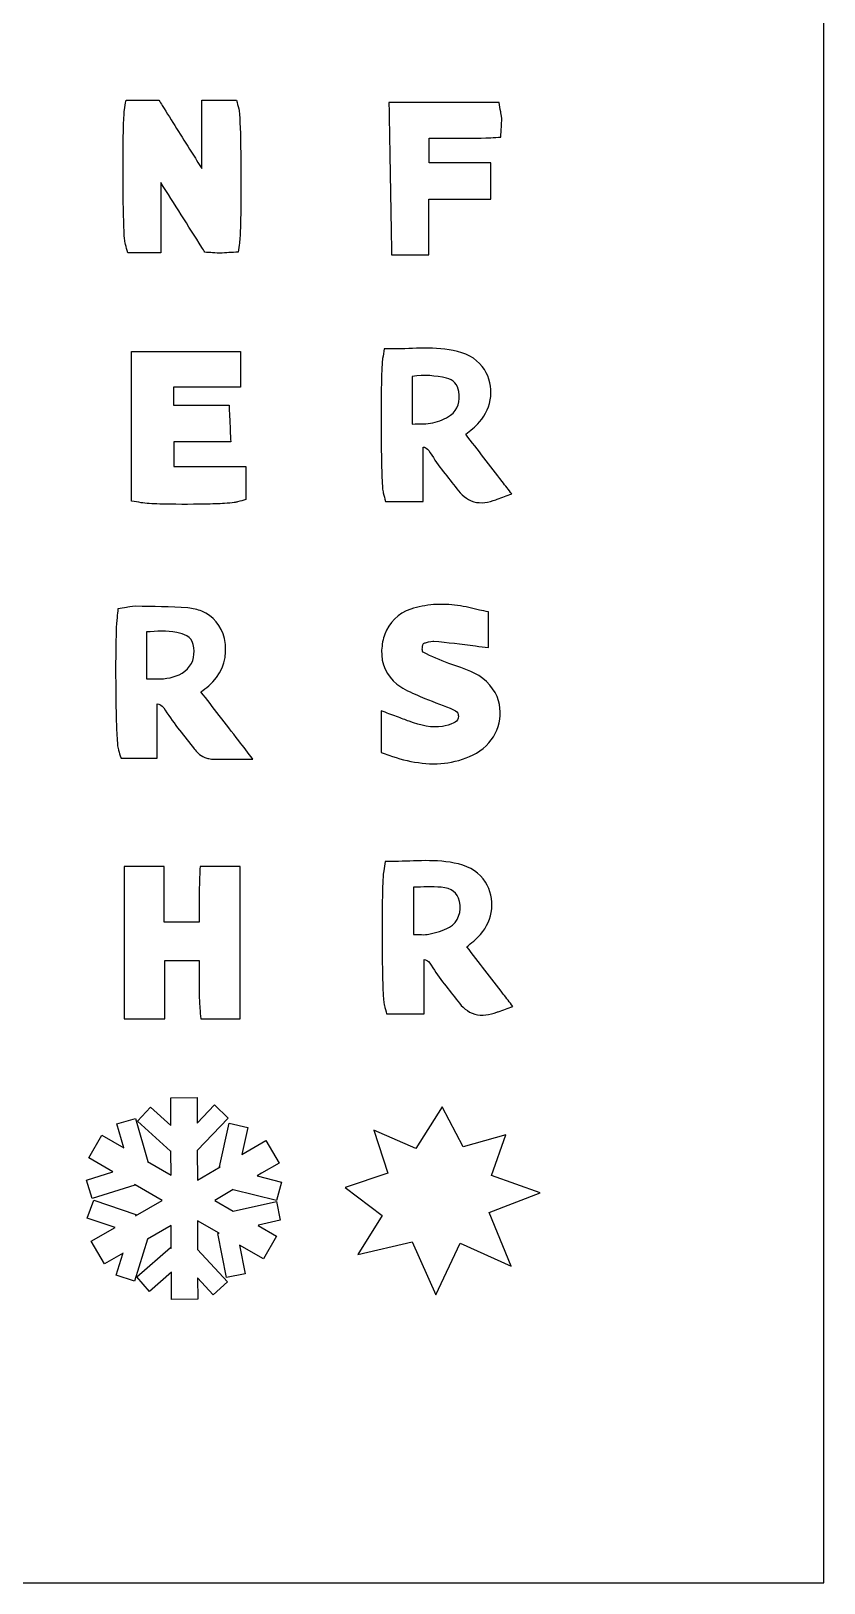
# Model space of a CAD drawing. Header units: centimetres. Extents: x 0 to 21.6, y 0 to 21.6.
# Drawn here: x 16.45 to 21.59, y 0 to 10.05 of the extents above; entities that cross this region are included whole.
import ezdxf

# ---------------------------------------------------------------- set-up
doc = ezdxf.new("R2010")
doc.units = ezdxf.units.CM
doc.header["$MEASUREMENT"] = 0

msp = doc.modelspace()

# ---------------------------------------------------------------- linework, layer by layer
for points in [[(0, 0), (21.59, 0), (21.59, 21.59), (0, 21.59)], [(19.24995181066772, 2.826373077183872), (19.11530431861977, 3.084279273430874), (18.94429456386425, 2.813963038776698), (18.67127612216625, 2.934625004117688), (18.76167649037435, 2.656035157887487), (18.48506027766475, 2.561355598619436), (18.72670710448588, 2.380326931507028), (18.56682898928559, 2.127187366100916), (18.92083603946169, 2.210965905467865), (19.07251577250954, 1.866673812065283), (19.23182098560087, 2.20169906782192), (19.5613140711996, 2.053180168886266), (19.41832444053321, 2.399743077532264), (19.74929816098009, 2.52774914922094), (19.43397914301538, 2.639934320916803), (19.52772047102747, 2.903413201812201)]]:
    msp.add_lwpolyline(points, close=True)
for points in [[(17.05108624697827, 2.818647905317679), (17.00614320487811, 2.975248179610472), (17.12566007847831, 3.00823844500947), (17.2055761356994, 2.729777622234496), (17.2051296172821, 2.729654369670665), (17.35706545849963, 2.641878390251483), (17.35658823808243, 2.800344007007648), (17.3539050210832, 2.797467045024473), (17.14004966683919, 2.992897066984892), (17.22461507800752, 3.083568627687217), (17.35609714920764, 2.963414778124384), (17.35555637490038, 3.142984073643595), (17.52572053230568, 3.144822704292895), (17.52621796531569, 2.979645302225912), (17.63898036395509, 3.097238517994866), (17.72759471428337, 3.01051979105449), (17.5270847825798, 2.801419878786426)], [(17.52675469553551, 2.801418884726767), (17.52733105208388, 2.610034164762347), (17.67490684473611, 2.695090257614785), (17.67107706794373, 2.695989909457511), (17.73445953174524, 2.97867289321269), (17.85516041028914, 2.950319082093263), (17.81619174547431, 2.77652056145977)], [(17.12086808337227, 2.581548404935711), (17.12191051487975, 2.578097305186983), (16.84544940663263, 2.491516350877999), (16.80959815385208, 2.610206402526516), (16.97957135488373, 2.66343791145586), (16.82408380226989, 2.753265776354647), (16.90806051465444, 2.901276359777581), (17.05108624697827, 2.818647905317679)], [(17.81619174547431, 2.77652056145977), (17.97177100667066, 2.866189495967299), (18.05789442208699, 2.719417637816147), (17.94426310334317, 2.653925623005862), (17.91478433132448, 2.63693537599492), (18.07285709437326, 2.597482562103886), (18.04161252151414, 2.477497490727849), (17.7605333736285, 2.547651026962045), (17.76065010423567, 2.548099294579459), (17.63987887820986, 2.478492156239635), (17.76053361112123, 2.408787817434598), (18.03953565095306, 2.470714202130503), (18.06517070081106, 2.349406803736831), (17.92376128815785, 2.318020030748136), (17.92223153873951, 2.315372110824424), (18.03964284912812, 2.247541553651974), (17.95566613674356, 2.099530970229043), (17.80167353659179, 2.188495175075713)], [(17.04601358224855, 2.136214734940887), (16.9256446656227, 2.066839469763067), (16.83952125020637, 2.213611327914222), (16.99360467719821, 2.302418130423655), (16.81413977400072, 2.363823945951124), (16.85546788337329, 2.480719745969556), (17.12956844161544, 2.386933339739085), (17.12683690274541, 2.379207232100948), (17.29940212011148, 2.478666112772369), (17.12325709102148, 2.580428161307435), (17.12077297306951, 2.581863279476265)], [(17.52812459943281, 2.346529156299603), (17.52868537122971, 2.160319502536324), (17.7225075660652, 1.950295760685587), (17.6305426259254, 1.867138737702881), (17.52923770519862, 1.976911710488526), (17.5296560926945, 1.837982129548829), (17.35949193528921, 1.836143498899534), (17.35895636031701, 2.013986305346544), (17.21651461599593, 1.888731863768429), (17.13559035436144, 1.982667504316486), (17.35314465573047, 2.173971273171444), (17.35849326154716, 2.167762693651755), (17.35804667311447, 2.316056666146149), (17.2049185258913, 2.227800444211239), (17.11891888723907, 1.955254892966111), (17.00106420695337, 1.993763528634214), (17.04465226959811, 2.131900534177431)], [(17.80167353659179, 2.188495175075713), (17.8383146950958, 2.002388347786213), (17.7164265980406, 1.979674200597203), (17.66046377844944, 2.26391911057043), (17.66851984682408, 2.265420378760246), (17.52812459943281, 2.346529156299603)]]:
    msp.add_lwpolyline(points)
for points, knots in [([(17.67131113555928, 8.615857515439364), (17.64836973748875, 8.615776778091643), (17.62974169715345, 8.618049685233254), (17.61415956503661, 8.619014911447547), (17.60166349454997, 8.619788973348602), (17.58916742406329, 8.620563035249695), (17.57667135357665, 8.62133709715075), (17.56997058522247, 8.631913044053878), (17.5632698168683, 8.642488990957002), (17.55656904851408, 8.653064937860126), (17.46740531943305, 8.793793704264473), (17.37850686280155, 8.934119120646358), (17.28969182921303, 9.074311691970642), (17.2896862429989, 8.94874981673399), (17.28968624297408, 8.82196923138732), (17.28968624297408, 8.691982178738217), (17.28968624297408, 8.667461911110252), (17.28968624297408, 8.642941643482253), (17.28968624297408, 8.618421375854286), (17.21847448343416, 8.618421375854286), (17.14726272389426, 8.618421375854286), (17.07605096435436, 8.618421375854286), (17.07109754922531, 8.636443035071), (17.06614413409633, 8.654464694287714), (17.06119071896733, 8.672486353504397), (17.05675794060121, 8.688613816884077), (17.05681691474651, 8.695887715996196), (17.05569589844985, 8.708558201696022), (17.05091136322006, 8.762636260496903), (17.04823908383488, 8.867638495822895), (17.04672934387687, 8.989834593935836), (17.04536944267605, 9.099902966752431), (17.04521669620788, 9.221813557981523), (17.04647046300194, 9.323722841862356), (17.04732088463722, 9.392847227878088), (17.04878501045103, 9.452466648997481), (17.0510919934501, 9.494353827569668), (17.05218616883973, 9.514220432548058), (17.05324895253055, 9.52935954736699), (17.05540044468248, 9.543573231899968), (17.05855653533498, 9.564423727148688), (17.06171262598749, 9.585274222397409), (17.06486871663996, 9.606124717646132), (17.13602617179027, 9.606124717646132), (17.20718362694058, 9.606124717646132), (17.2783410820909, 9.606124717646132), (17.28555077314865, 9.594647634846703), (17.29276046420641, 9.583170552047278), (17.29997015526413, 9.57169346924782), (17.36061549930976, 9.475152351266823), (17.42467275233202, 9.37288054383216), (17.48898585244735, 9.270879993635583)], [0, 0, 0, 0, 0.999609303892052, 0.999609303892052, 0.999609303892052, 1.693052547497216, 1.693052547497216, 1.693052547497216, 1.744825236150457, 1.744825236150457, 1.744825236150457, 2.433728179732781, 2.433728179732781, 2.433728179732781, 3.060357032842663, 3.060357032842663, 3.060357032842663, 3.178561937627643, 3.178561937627643, 3.178561937627643, 4.178561937627643, 4.178561937627643, 4.178561937627643, 4.521489100496794, 4.521489100496794, 4.521489100496794, 4.598667979450384, 4.598667979450384, 4.598667979450384, 4.928070028678528, 4.928070028678528, 4.928070028678528, 5.224779564587662, 5.224779564587662, 5.224779564587662, 5.426035659358359, 5.426035659358359, 5.426035659358359, 5.521489100496794, 5.521489100496794, 5.521489100496794, 5.74314152977551, 5.74314152977551, 5.74314152977551, 6.74314152977551, 6.74314152977551, 6.74314152977551, 6.862091848667184, 6.862091848667184, 6.862091848667184, 7.86205752570778, 7.86205752570778, 7.86205752570778, 7.86205752570778]), ([(17.48898585509644, 9.270879995305373), (17.48899026303095, 9.270873001716877), (17.48899467096915, 9.270866008122576), (17.48899907891103, 9.270859014522449), (17.51161343970388, 9.234979277139573), (17.53427609692808, 9.199114643610647), (17.556966453418, 9.163251252950387), (17.556966453418, 9.310875320745975), (17.556966453418, 9.458499388541556), (17.556966453418, 9.606123456337144), (17.63162684096388, 9.606123456337137), (17.70628722850976, 9.606123456337126), (17.78094761605565, 9.606123456337118), (17.78574027811302, 9.587811640867104), (17.79053294017038, 9.569499825397099), (17.79532560222778, 9.551188009927095), (17.79952791774483, 9.535131792031004), (17.79954690104323, 9.527356832945257), (17.80066098284634, 9.513969373593877), (17.80545495130641, 9.456362241234137), (17.80806828532053, 9.3425592729878), (17.80934732485343, 9.213093779066202), (17.81041450319308, 9.105073059386804), (17.81034594362038, 8.987917085373523), (17.80898100332929, 8.890616349818131), (17.80805267805218, 8.824440024829858), (17.80655989380708, 8.767754846280585), (17.80427735711297, 8.727925057320196), (17.80320382198975, 8.709192093460008), (17.80217374902054, 8.694902440393442), (17.80007152033646, 8.681233177431723), (17.79705782142506, 8.661637287022632), (17.79404412251364, 8.642041396613571), (17.79103042360219, 8.622445506204475), (17.7712378454886, 8.621290017705677), (17.75144526737502, 8.620134529206847), (17.73165268926144, 8.618979040708048), (17.7156563595264, 8.618045176765433), (17.69509241322584, 8.6159344100869), (17.67131113565096, 8.615857519120176)], [0, 0, 0, 0, 7.04895913187e-05, 7.04895913187e-05, 7.04895913187e-05, 0.3621904862238979, 0.3621904862238979, 0.3621904862238979, 1.362190486223898, 1.362190486223898, 1.362190486223898, 2.362190486223897, 2.362190486223897, 2.362190486223897, 2.700276834988969, 2.700276834988969, 2.700276834988969, 2.780381462994914, 2.780381462994914, 2.780381462994914, 3.125077031215994, 3.125077031215994, 3.125077031215994, 3.412676933102481, 3.412676933102481, 3.412676933102481, 3.608279817964495, 3.608279817964495, 3.608279817964495, 3.700276834988969, 3.700276834988969, 3.700276834988969, 3.913173764474641, 3.913173764474641, 3.913173764474641, 5.008990299128767, 5.008990299128767, 5.008990299128767, 6.008990299128766, 6.008990299128766, 6.008990299128766, 6.008990299128766]), ([(19.5005998815183, 9.487699323257699), (19.49942470123905, 9.509577427823823), (19.49523015726514, 9.523486096853857), (19.49392656039076, 9.53109710943125), (19.49043578833956, 9.551477880901588), (19.48694501628834, 9.571858652371892), (19.48345424423716, 9.592239423842194), (19.24560536572872, 9.592239423842203), (19.00775648722026, 9.592239423842218), (18.7699076087118, 9.592239423842226), (18.77538696943785, 9.263310704402556), (18.78086633016392, 8.934381984962883), (18.78634569088998, 8.60545326552321), (18.80433657073012, 8.605464551523214), (18.82232745057029, 8.605475837523226), (18.84031833041046, 8.605487123523268), (18.87446850321891, 8.605508546536134), (18.90853044448561, 8.605508551302433), (18.95546123038851, 8.605508551302433), (18.97998149801651, 8.605508551302433), (19.00450176564448, 8.605508551302433), (19.02902203327244, 8.605508551302433), (19.02902203327244, 8.725677245274872), (19.02902203327244, 8.845845939247306), (19.02902203327244, 8.966014633219745), (19.16300878796197, 8.966014633219743), (19.2969955426515, 8.966014633219743), (19.43098229734102, 8.966014633219743), (19.43098229734102, 9.044213689893352), (19.43098229734102, 9.122412746566964), (19.43098229734102, 9.200611803240573), (19.40646202971305, 9.20061180324057), (19.38194176208505, 9.20061180324057), (19.35742149445709, 9.20061180324057), (19.28486478651221, 9.20061180324057), (19.21846002691042, 9.20003915793721), (19.15283034121515, 9.200772443571477)], [0, 0, 0, 0, 0.9995386985418404, 0.9995386985418404, 0.9995386985418404, 2.705814139242705, 2.705814139242705, 2.705814139242705, 3.705814139242705, 3.705814139242705, 3.705814139242705, 4.705814139242706, 4.705814139242706, 4.705814139242706, 5.232158076081791, 5.232158076081791, 5.232158076081791, 6.232158076081791, 6.232158076081791, 6.232158076081791, 6.754635319030942, 6.754635319030942, 6.754635319030942, 7.754635319030942, 7.754635319030942, 7.754635319030942, 8.754635319030942, 8.754635319030942, 8.754635319030942, 9.754635319030942, 9.754635319030942, 9.754635319030942, 10.0944240603249, 10.0944240603249, 10.0944240603249, 11.0944240603249, 11.0944240603249, 11.0944240603249, 11.0944240603249]), ([(19.19115872417063, 9.36094988677416), (19.26693392134694, 9.36147138524742), (19.34667151263541, 9.358191103718717), (19.42970793146816, 9.363472809379788), (19.45152182978159, 9.364860328155688), (19.47333572809498, 9.36624784693155), (19.4951496264084, 9.367635365707411), (19.49626739601624, 9.389464748636973), (19.49738516562406, 9.411294131566533), (19.49850293523191, 9.433123514496092), (19.4995269191706, 9.453121318474727), (19.50175659121848, 9.4662720141495), (19.50059987823118, 9.4876993227949)], [0, 0, 0, 0, 1, 1, 1, 1.279771749783022, 1.279771749783022, 1.279771749783022, 2.263343406978587, 2.263343406978587, 2.263343406978587, 3.263343406978587, 3.263343406978587, 3.263343406978587, 3.263343406978587]), ([(19.15283034131321, 9.200772450966316), (19.10942867152494, 9.20127634616157), (19.06828717754794, 9.199683351197901), (19.0302820809804, 9.200110796632668), (19.0302820809804, 9.253654901949428), (19.0302820809804, 9.307199007266188), (19.0302820809804, 9.360743112582949), (19.08480715102971, 9.360651626460347), (19.13787081634212, 9.360560692895818), (19.19115872421753, 9.360949880192344)], [0, 0, 0, 0, 0.622909849951204, 0.622909849951204, 0.622909849951204, 1.622909849951204, 1.622909849951204, 1.622909849951204, 2.315557638970709, 2.315557638970709, 2.315557638970709, 2.315557638970709]), ([(17.37453273989632, 7.233047896353033), (17.37453273989632, 7.286086781584669), (17.37453273989632, 7.339125666816307), (17.37453273989632, 7.392164552047946), (17.49756592935435, 7.392164552047946), (17.62059911881239, 7.392164552047946), (17.74363230827042, 7.392164552047946), (17.7424789929512, 7.417787390584374), (17.74132567763198, 7.443410229120837), (17.74017236231275, 7.4690330676573), (17.73870553572015, 7.501621086144144), (17.73756985544278, 7.526877058195173), (17.73612386833103, 7.559346843766332), (17.73508048042323, 7.582776223847357), (17.73403709251546, 7.606205603928347), (17.73299370460765, 7.629634984009372), (17.6129626717479, 7.629634984009372), (17.49293163888814, 7.629634984009372), (17.37290060602838, 7.629634984009372), (17.37290060602838, 7.669145068725133), (17.37290060602838, 7.708655153440893), (17.37290060602838, 7.748165238156653), (17.51733730592339, 7.748165238156651), (17.6617740058184, 7.748165238156651), (17.8062107057134, 7.748165238156651), (17.8062107057134, 7.825097099704561), (17.8062107057134, 7.902028961252469), (17.8062107057134, 7.978960822800379), (17.57131334375464, 7.978960822800378), (17.33641598179588, 7.978960822800378), (17.1015186198371, 7.978960822800378), (17.10151861983709, 7.655617145244613), (17.10151861983709, 7.332273467688849), (17.10151861983709, 7.008929790133088), (17.12202400911162, 7.005526363829633), (17.14252939838616, 7.002122937526143), (17.16303478766069, 6.998719511222687), (17.19343160332415, 6.993674334045818), (17.23289238055044, 6.991872462279821), (17.28463473520905, 6.990255118233177), (17.36961303010238, 6.987598897033965), (17.48041564417954, 6.987438013705644), (17.57616945711653, 6.989387145341278), (17.624046363585, 6.990361711159061), (17.66803687566891, 6.991858352730775), (17.70355205226347, 6.993913804956707), (17.72895215194516, 6.99538384386504), (17.74945331665804, 6.996979255345023), (17.76683031906645, 6.999524220335884), (17.7737503594631, 7.000537701264952), (17.77993756357847, 7.00150395054191), (17.78848532150937, 7.003946138002942), (17.80628584985265, 7.009031942663285), (17.82408637819594, 7.014117747323559), (17.84188690653926, 7.019203551983902), (17.84187047476954, 7.037716356966916), (17.8418540429999, 7.05622916195), (17.84183761123018, 7.074741966933013), (17.84181620774285, 7.098856143005017), (17.84181619795303, 7.123074363458608), (17.84181619795303, 7.159487093469098), (17.84181619795303, 7.184007361097065), (17.84181619795303, 7.208527628725065), (17.84181619795303, 7.233047896353033), (17.68605504526747, 7.233047896353033), (17.5302938925819, 7.233047896353033), (17.37453273989633, 7.233047896353033)], [0, 0, 0, 0, 1, 1, 1, 2, 2, 2, 2.786224993331039, 2.786224993331039, 2.786224993331039, 3.786224993331039, 3.786224993331039, 3.786224993331039, 4.507433566848463, 4.507433566848463, 4.507433566848463, 5.507433566848463, 5.507433566848463, 5.507433566848463, 6.507433566848463, 6.507433566848463, 6.507433566848463, 7.507433566848463, 7.507433566848463, 7.507433566848463, 8.507433566848462, 8.507433566848462, 8.507433566848462, 9.507433566848462, 9.507433566848462, 9.507433566848462, 10.50743356684846, 10.50743356684846, 10.50743356684846, 10.73776465407639, 10.73776465407639, 10.73776465407639, 10.97115482554552, 10.97115482554552, 10.97115482554552, 11.35445973981096, 11.35445973981096, 11.35445973981096, 11.54611219694367, 11.54611219694367, 11.54611219694367, 11.68318012063665, 11.68318012063665, 11.68318012063665, 11.73776465407639, 11.73776465407639, 11.73776465407639, 12.07397443315517, 12.07397443315517, 12.07397443315517, 12.84030106220422, 12.84030106220422, 12.84030106220422, 13.84030106220422, 13.84030106220422, 13.84030106220422, 14.51369928367546, 14.51369928367546, 14.51369928367546, 15.51369928367546, 15.51369928367546, 15.51369928367546, 15.51369928367546]), ([(19.35636793972269, 7.521622255126295), (19.35636943877156, 7.521623970689869), (19.35637093786681, 7.521625686306555), (19.35637243700847, 7.521627401976319), (19.43893710659934, 7.616117276721388), (19.45691207209896, 7.754815945226558), (19.38869798705727, 7.860906141286688), (19.35257097520352, 7.917092803737521), (19.29133531035131, 7.960663494508604), (19.21400256974338, 7.978715432866597), (19.0666695401424, 8.01311198182903), (18.92686954544391, 7.994911907175889), (18.80161718933073, 7.995148704110269), (18.78057578261073, 7.995188484125247), (18.75953437589073, 7.99522826414026), (18.73849296917072, 7.995268044155273), (18.73525907932478, 7.97447659553643), (18.73202518947881, 7.953685146917553), (18.72879129963283, 7.932893698298709), (18.72494322746847, 7.908153525163993), (18.72365765792061, 7.877732125215659), (18.72215356620857, 7.834167069802303), (18.71835363436549, 7.724104471897478), (18.71757191659537, 7.547636072529423), (18.71918168189257, 7.391641012062907), (18.71998656454115, 7.313643481829616), (18.72139367921195, 7.240963511305022), (18.72337688312107, 7.184263438634943), (18.72445557522792, 7.153423482861027), (18.72568706164833, 7.127417246506657), (18.72718185538486, 7.107046484148557), (18.72825929966509, 7.092363280139001), (18.72902605117367, 7.081897110758322), (18.73155669125813, 7.06898535473972), (18.73197002245695, 7.06687646868082), (18.73245272312655, 7.064632958745105), (18.73315348234632, 7.061959907897227), (18.73795154085508, 7.043657680823094), (18.74274959936385, 7.025355453748926), (18.74754765787261, 7.007053226674758), (18.82899673792223, 7.007053226674747), (18.91044581797185, 7.007053226674733), (18.99189489802147, 7.007053226674723), (18.99189044612379, 7.031577945392318), (18.9918859942261, 7.056102664109943), (18.99188154232845, 7.080627382827537), (18.9918642482254, 7.175897544467701), (18.99186090328073, 7.267796532558616), (18.99186025639219, 7.359099711865201), (18.99755644553312, 7.358308723390567), (19.00133829619047, 7.357140964507795), (19.00509058021915, 7.355464195074176), (19.01386145471441, 7.351544786482648), (19.02366345563074, 7.344476709397959), (19.03723475063181, 7.322401519555823)], [0, 0, 0, 0, 1.57562226009e-05, 1.57562226009e-05, 1.57562226009e-05, 0.6537762309667837, 0.6537762309667837, 0.6537762309667837, 1.0000157562226, 1.0000157562226, 1.0000157562226, 2.000010736936692, 2.000010736936692, 2.000010736936692, 2.160105533277083, 2.160105533277083, 2.160105533277083, 2.381763317050566, 2.381763317050566, 2.381763317050566, 2.546976309231083, 2.546976309231083, 2.546976309231083, 2.964369813140825, 2.964369813140825, 2.964369813140825, 3.173066565095695, 3.173066565095695, 3.173066565095695, 3.286579622440522, 3.286579622440522, 3.286579622440522, 3.368399602932252, 3.368399602932252, 3.368399602932252, 3.381763317050567, 3.381763317050567, 3.381763317050567, 3.718254332248148, 3.718254332248148, 3.718254332248148, 4.718254332248148, 4.718254332248148, 4.718254332248148, 4.925876993222377, 4.925876993222377, 4.925876993222377, 5.732478287670586, 5.732478287670586, 5.732478287670586, 5.915517853820112, 5.915517853820112, 5.915517853820112, 6.343368477628528, 6.343368477628528, 6.343368477628528, 6.343368477628528]), ([(18.92088245926992, 7.507945151656437), (18.92088245926992, 7.616252495633419), (18.92088245926992, 7.71397745695812), (18.92088245926992, 7.815506526277982), (18.99798501816741, 7.829208126129168), (19.07097444836062, 7.822016142114498), (19.14280725818527, 7.805669577254754), (19.18740336109777, 7.795543788466626), (19.21664428803785, 7.764772893688999), (19.22238955061008, 7.71819401300183), (19.22970514290843, 7.658946544548362), (19.21988963613846, 7.601352652216091), (19.16853543951311, 7.565353631563159), (19.13526463026384, 7.5420433796208), (19.09438812764234, 7.525841865298003), (19.05454589841474, 7.516625480311105), (19.01449555319934, 7.507324587620072), (18.97155302640808, 7.510631739862553), (18.92088245926992, 7.507945151656437)], [0, 0, 0, 0, 1, 1, 1, 2, 2, 2, 3, 3, 3, 4, 4, 4, 5, 5, 5, 6, 6, 6, 6]), ([(19.20890580116654, 7.089558699729287), (19.20890855804715, 7.089555103418437), (19.20891131494803, 7.0895515070811), (19.20891407186922, 7.089547910717346), (19.23786139055578, 7.05178655244545), (19.27224961504727, 7.018774964557857), (19.3192414369588, 7.005249907948447), (19.36768165127316, 6.991307979031378), (19.41511848640928, 7.001233448399564), (19.46327663573216, 7.018158739954864), (19.46604256208019, 7.019130831086218), (19.46882478523767, 7.020132398681997), (19.47162648978808, 7.021162799242535), (19.50299606848697, 7.032699787134584), (19.53436564718588, 7.044236775026633), (19.56573522588477, 7.055773762918718), (19.54531246817528, 7.082232476510026), (19.52488971046579, 7.10869119010137), (19.50446695275631, 7.135149903692678), (19.42471705511406, 7.238469922010889), (19.34536014374131, 7.341296737030857), (19.26744628969469, 7.442260334827834), (19.29728418767093, 7.465226412348075), (19.32818962872523, 7.489378432509795), (19.35636793950462, 7.521622255316073)], [0, 0, 0, 0, 5.366295467899999e-05, 5.366295467899999e-05, 5.366295467899999e-05, 0.4785164486760259, 0.4785164486760259, 0.4785164486760259, 0.9717265209607392, 0.9717265209607392, 0.9717265209607392, 1.000053662954679, 1.000053662954679, 1.000053662954679, 1.357226411852957, 1.357226411852957, 1.357226411852957, 1.572158796336459, 1.572158796336459, 1.572158796336459, 2.411483054984569, 2.411483054984569, 2.411483054984569, 3.020786952167101, 3.020786952167101, 3.020786952167101, 3.020786952167101]), ([(19.05900257646341, 6.338221676673401), (19.05899774632818, 6.338221324992925), (19.05899291621451, 6.338220973314048), (19.0589880861224, 6.338220621636732), (19.00907782148056, 6.33458667272496), (18.95916126797448, 6.324671468547331), (18.9117393951578, 6.309170190490197)], [-0.0001105115274008, -0.0001105115274008, -0.0001105115274008, -0.0001105115274008, 0, 0, 0, 0.9999840466102276, 0.9999840466102276, 0.9999840466102276, 0.9999840466102276]), ([(19.06089110627682, 6.102352963799611), (19.14870505395326, 6.094446000538185), (19.23778654374249, 6.082047448002879), (19.33174402089198, 6.070701519350473), (19.35925635886967, 6.067379239599833), (19.38676869684734, 6.064056959849193), (19.414281034825, 6.060734680098555), (19.41422853461773, 6.088446834967289), (19.41417603441043, 6.116158989835989), (19.41412353420316, 6.143871144704689), (19.4140821422754, 6.165719811055857), (19.41408204301254, 6.19457136780805), (19.41408204301254, 6.231583219601589), (19.41408204301254, 6.251394743223742), (19.41408204301254, 6.271206266845929), (19.41408204301254, 6.291017790468082), (19.39471255297689, 6.295179439659343), (19.37534306294129, 6.299341088850603), (19.35597357290564, 6.303502738041863), (19.31035399090142, 6.313304374337085), (19.26570575552897, 6.326568130097043), (19.21394438569104, 6.332821001377042), (19.21394303529732, 6.332821164507163), (19.21394168496227, 6.332821327630201), (19.21394033466589, 6.332821490748553), (19.16439235986744, 6.338805264131057), (19.11218933910546, 6.342087603941381), (19.05900257654988, 6.338221675473214)], [0, 0, 0, 0, 0.9999355215076954, 0.9999355215076954, 0.9999355215076954, 1.295458184898638, 1.295458184898638, 1.295458184898638, 2.556779043493738, 2.556779043493738, 2.556779043493738, 3.556779043493738, 3.556779043493738, 3.556779043493738, 4.092054169220162, 4.092054169220162, 4.092054169220162, 4.490060002527559, 4.490060002527559, 4.490060002527559, 5.490060002527559, 5.490060002527559, 5.490060002527559, 5.490090839929981, 5.490090839929981, 5.490090839929981, 6.490040734353107, 6.490040734353107, 6.490040734353107, 6.490040734353107]), ([(17.12907287205006, 6.327470255621551), (17.09667092116742, 6.328213477416933), (17.07591051145189, 6.320855004744091), (17.06865630421461, 6.319752316720907), (17.05001925754842, 6.316919360965139), (17.0313822108822, 6.314086405209338), (17.01274516421602, 6.311253449453571), (17.01069263689747, 6.292514391890287), (17.00864010957894, 6.273775334327041), (17.00658758226042, 6.255036276763795), (17.0015853354551, 6.20936702306659), (16.99950150744653, 6.132369106231157), (16.99838287346975, 6.037360325409279), (16.99695403795514, 5.91600524139116), (16.99782217699512, 5.769473878281356), (17.00046045192193, 5.648099027676817), (17.00177958938533, 5.587411602374563), (17.0035337330523, 5.533104295409549), (17.00571771298667, 5.490887536803459), (17.00695737106583, 5.466924704059639), (17.00829983439048, 5.447016349338614), (17.0099692818117, 5.430898844660279), (17.01116097182681, 5.419393798649954), (17.01157757001225, 5.411705307126887), (17.01552641880392, 5.397596576074386), (17.01579160439889, 5.396649101902535), (17.01608519215128, 5.395651015992049), (17.01642186345018, 5.394580747907205), (17.02130806638901, 5.379047653523376), (17.02619426932787, 5.363514559139548), (17.03108047226673, 5.34798146475572), (17.03159301295362, 5.346352113096635), (17.03210555364051, 5.344722761437517), (17.03261809432741, 5.343093409778467), (17.11101878149763, 5.343093409778467), (17.18941946866786, 5.343093409778467), (17.26782015583808, 5.343093409778467), (17.26782015583808, 5.460471168124019), (17.26782015583808, 5.577848926469573), (17.26782015583808, 5.695226684815128), (17.27464838385081, 5.694415512354796), (17.27925488733496, 5.693020832848649), (17.28390127480282, 5.690880079577462), (17.2937232973646, 5.686354730136912), (17.30501692859498, 5.67768931875854), (17.31969192960229, 5.654337154102747)], [0, 0, 0, 0, 1, 1, 1, 2.235447834655316, 2.235447834655316, 2.235447834655316, 2.374355161181188, 2.374355161181188, 2.374355161181188, 2.655680153880398, 2.655680153880398, 2.655680153880398, 3.015017657530793, 3.015017657530793, 3.015017657530793, 3.194686409355992, 3.194686409355992, 3.194686409355992, 3.296668948789208, 3.296668948789208, 3.296668948789208, 3.369466433998468, 3.369466433998468, 3.369466433998468, 3.374355161181188, 3.374355161181188, 3.374355161181188, 3.687930863123138, 3.687930863123138, 3.687930863123138, 3.720823542301114, 3.720823542301114, 3.720823542301114, 4.720823542301113, 4.720823542301113, 4.720823542301113, 5.720823542301113, 5.720823542301113, 5.720823542301113, 5.924163137115965, 5.924163137115965, 5.924163137115965, 6.354003760995154, 6.354003760995154, 6.354003760995154, 6.354003760995154]), ([(17.60084855190353, 5.812271020157398), (17.60085707873695, 5.812278149127585), (17.60086560557033, 5.812285278097773), (17.60087413240374, 5.812292407067961), (17.67893632678274, 5.877557322048109), (17.71747445819161, 5.972371688967626), (17.71041429352349, 6.0675622892112), (17.70916354045649, 6.084425909367515), (17.70664449376811, 6.101303710462407), (17.70296826726875, 6.118131577018322), (17.68468057528138, 6.201848673381063), (17.62700473836322, 6.266202830031112), (17.55666177605461, 6.295273281117272), (17.52802726404582, 6.307106990608727), (17.49765207016076, 6.313896884803582), (17.4666176708031, 6.316573439418348)], [0, 0, 0, 0, 0.0001164265012883, 0.0001164265012883, 0.0001164265012883, 0.8496212457209418, 0.8496212457209418, 0.8496212457209418, 1.000116426501288, 1.000116426501288, 1.000116426501288, 1.710775087672597, 1.710775087672597, 1.710775087672597, 2.000062932534761, 2.000062932534761, 2.000062932534761, 2.000062932534761]), ([(18.91173939506998, 6.309170190758776), (18.91173723270546, 6.309169483770648), (18.91173507029852, 6.309168776768602), (18.91173290784916, 6.309168069752736), (18.82791281812956, 6.281762972505822), (18.76900966056316, 6.21869361799221), (18.74293114092412, 6.147720799727873), (18.73057891541036, 6.114104157806278), (18.72441393161503, 6.079036102336099), (18.72238533374694, 6.043719345136202)], [-2.2762654879e-05, -2.2762654879e-05, -2.2762654879e-05, -2.2762654879e-05, 0, 0, 0, 0.6785786848304609, 0.6785786848304609, 0.6785786848304609, 0.9999909835305996, 0.9999909835305996, 0.9999909835305996, 0.9999909835305996]), ([(17.19688413701841, 6.161184744427135), (17.26346737871448, 6.166392689358148), (17.32858371802385, 6.170235897932818), (17.39399015840713, 6.157919215382244), (17.44160331248819, 6.148950046962672), (17.48714918109044, 6.134587521186613), (17.49979632660346, 6.079970318134388), (17.51318764443648, 6.022066143783978), (17.50729733132731, 5.967861388780293), (17.46251581598931, 5.922067042301675), (17.4198835712162, 5.878463589585514), (17.36549214247801, 5.864968844413105), (17.308807653947, 5.858727887397211), (17.27483303426628, 5.854945221655361), (17.24007388037701, 5.858003896021497), (17.19688413701841, 5.858003896021497), (17.19688413701841, 5.962570197454183), (17.19688413701841, 6.057858309758115), (17.19688413701841, 6.161184744427135)], [0, 0, 0, 0, 1, 1, 1, 2, 2, 2, 3, 3, 3, 4, 4, 4, 5, 5, 5, 6, 6, 6, 6]), ([(18.72238533326786, 6.043719345163938), (18.72238516470046, 6.043716406076308), (18.72238499613202, 6.043713466970595), (18.72238482756257, 6.043710527846796), (18.71734006233577, 5.955751603200669), (18.75673026038142, 5.875124385303912), (18.82009101959926, 5.824079457466903), (18.83689978941891, 5.810537914514046), (18.85520219496141, 5.798764934371882), (18.87465088016448, 5.788594163546326), (18.87465477276048, 5.788592127897067), (18.87465866532131, 5.788590092266173), (18.87466255785802, 5.788588056647911), (18.91784210583592, 5.766013603432226), (18.96120445429591, 5.748070316957884), (19.00256193318859, 5.731067065809035), (19.0025671239149, 5.731064930870948), (19.00257231520165, 5.731062797305639), (19.00257750648508, 5.731060663741717), (19.0666339895184, 5.704734109995825), (19.12929540109076, 5.682601865503122), (19.18745792736173, 5.657453738742134), (19.18746232145497, 5.657451838838187), (19.18746671556553, 5.657449938926742), (19.18747110971571, 5.657448038998148), (19.20904085048412, 5.648122875561838), (19.21564638251684, 5.639280280676577), (19.21856391658803, 5.627382456178593), (19.21928091003644, 5.624458527269058), (19.21975256230384, 5.621004116905751), (19.21972082692767, 5.616600034521985), (19.21972067020968, 5.616578925121191), (19.21972050572404, 5.616557816480694), (19.21972034123836, 5.616536707838979), (19.21954661714979, 5.594242488872979), (19.2146303189583, 5.586095357190425), (19.1984782444447, 5.576219854305995), (19.19611370371294, 5.574774155872836), (19.1934164613877, 5.57335492588014), (19.19032693565384, 5.572005868633549), (19.19031707995431, 5.572001568484473), (19.19030722528754, 5.571997265984009), (19.19029737060456, 5.57199296347643), (19.16536333349528, 5.561106881891951), (19.13986817165004, 5.552850041496093), (19.11713927321754, 5.549292642773521), (19.04713796640338, 5.538399889450266), (18.97687328516019, 5.554343214176866), (18.90009371876909, 5.582919737749534), (18.90008684965163, 5.582922294360689), (18.90007998053121, 5.582924850972952), (18.90007311140836, 5.582927407586122), (18.8750335353921, 5.592242888908446), (18.84996781003444, 5.601608826647979), (18.81941583045625, 5.613031777084529), (18.78630836212221, 5.625410188404517), (18.75320089378813, 5.63778859972454), (18.72009342545409, 5.650167011044563), (18.72009342545409, 5.560206376091791), (18.72009342545409, 5.470245741139019), (18.72009342545409, 5.380285106186245), (18.7363662677187, 5.374473085272063), (18.7526391099833, 5.368661064357883), (18.76891195224786, 5.362849043443738), (18.89313195326603, 5.31848253191882), (19.02794483327247, 5.294854969241515), (19.15213849089731, 5.314067391588198), (19.21477001643264, 5.323740668222924), (19.27938466531668, 5.343545247510568), (19.33724425267318, 5.376904907190088), (19.46192636538788, 5.448766530903534), (19.51679986037234, 5.590278588924399), (19.47988006145365, 5.714837468646309), (19.45800704818043, 5.788631966700133), (19.40328874602845, 5.855325120516838), (19.32279469783498, 5.894736309679273), (19.32278913275852, 5.894739034430815), (19.32278356770432, 5.894741759171422), (19.3227780017462, 5.894744482042083), (19.2633052182295, 5.923850644322344), (19.2058196535649, 5.938920821930576), (19.15860742435778, 5.957875468700078), (19.10064838220998, 5.981147270568316), (19.04491060943689, 6.002568080266378), (18.99476406704694, 6.028074805846411)], [0, 0, 0, 0, 3.50132636087e-05, 3.50132636087e-05, 3.50132636087e-05, 0.7903696950128325, 0.7903696950128325, 0.7903696950128325, 1.000035013263609, 1.000035013263609, 1.000035013263609, 1.000087409578187, 1.000087409578187, 1.000087409578187, 1.999993136724131, 1.999993136724131, 1.999993136724131, 2.000077209708377, 2.000077209708377, 2.000077209708377, 3.000077209708377, 3.000077209708377, 3.000077209708377, 3.000148924682956, 3.000148924682956, 3.000148924682956, 3.802241813362384, 3.802241813362384, 3.802241813362384, 3.999358738877156, 3.999358738877156, 3.999358738877156, 3.99977805943389, 3.99977805943389, 3.99977805943389, 4.871877189652725, 4.871877189652725, 4.871877189652725, 4.999545862415539, 4.999545862415539, 4.999545862415539, 4.999885515797592, 4.999885515797592, 4.999885515797592, 5.999885515797592, 5.999885515797592, 5.999885515797592, 6.999642481897579, 6.999642481897579, 6.999642481897579, 6.999726188342262, 6.999726188342262, 6.999726188342262, 7.999580238064555, 7.999580238064555, 7.999580238064555, 9.08279660039583, 9.08279660039583, 9.08279660039583, 10.08279660039583, 10.08279660039583, 10.08279660039583, 10.22348809478439, 10.22348809478439, 10.22348809478439, 11.22348809478439, 11.22348809478439, 11.22348809478439, 12.22331369756882, 12.22331369756882, 12.22331369756882, 12.85127819768818, 12.85127819768818, 12.85127819768818, 13.22331369756882, 13.22331369756882, 13.22331369756882, 13.22334621339094, 13.22334621339094, 13.22334621339094, 14.22331178467661, 14.22331178467661, 14.22331178467661, 15.22317777585991, 15.22317777585991, 15.22317777585991, 15.22317777585991]), ([(18.99476406569007, 6.028074803176457), (18.98635085040646, 6.032357300536638), (18.98881241290684, 6.030185823131277), (18.98703289187728, 6.038205635519597), (18.98577925825934, 6.043855417822067), (18.98529212712402, 6.054594120817101), (18.98718125683154, 6.068000708297091), (18.98718641043021, 6.068037281842681), (18.98719156402889, 6.068073855388095), (18.98719671762746, 6.068110428933128)], [0, 0, 0, 0, 0.5866898448504263, 0.5866898448504263, 0.5866898448504263, 1, 1, 1, 1.000779308181198, 1.000779308181198, 1.000779308181198, 1.000779308181198]), ([(18.98719671277108, 6.068110429617432), (18.98939183987172, 6.083717859746415), (18.99082054737747, 6.084082340070398), (18.99888866674088, 6.088317195535681), (19.00089013387674, 6.089367740731788), (19.00358997391442, 6.090494798263741), (19.00725014616463, 6.091499058468977)], [0.0012246392831211, 0.0012246392831211, 0.0012246392831211, 0.0012246392831211, 0.8010943891859712, 0.8010943891859712, 0.8010943891859712, 0.9995189470417188, 0.9995189470417188, 0.9995189470417188, 0.9995189470417188]), ([(19.00725014947182, 6.091499047743897), (19.00726887440549, 6.091504184204802), (19.00728759933472, 6.091509320664526), (19.00730632425954, 6.091514457122999), (19.03455996243685, 6.098990438081202), (19.05516793163012, 6.102866918694992), (19.06089110645969, 6.102352965822399)], [-0.0007225558157233, -0.0007225558157233, -0.0007225558157233, -0.0007225558157233, 0, 0, 0, 1, 1, 1, 1]), ([(17.5065065824898, 5.405038385402612), (17.52184956392858, 5.385451600587164), (17.54044194540519, 5.363783389101254), (17.57588292876834, 5.348660287747879), (17.58363521748477, 5.345352291274467), (17.59237700797628, 5.34249066080397), (17.6023045041086, 5.340785900407583), (17.65106496619951, 5.332411596535397), (17.68956288961778, 5.33803051538439), (17.73740424183564, 5.33803051538439), (17.78738776135166, 5.33803051538439), (17.83737128086765, 5.33803051538439), (17.88735480038367, 5.33803051538439), (17.85676236918287, 5.377558421684028), (17.82616993798212, 5.417086327983669), (17.79557750678132, 5.456614234283309), (17.70843307092213, 5.569211924626034), (17.62926121191231, 5.671518473711956), (17.54984271787581, 5.774148182693218), (17.56661583175838, 5.785644579933492), (17.58381302878736, 5.798037223578392), (17.60084854762478, 5.812271025271563)], [0, 0, 0, 0, 0.8204985071490819, 0.8204985071490819, 0.8204985071490819, 0.9999726840823328, 0.9999726840823328, 0.9999726840823328, 1.999972684082332, 1.999972684082332, 1.999972684082332, 2.964000465479257, 2.964000465479257, 2.964000465479257, 3.256160108395985, 3.256160108395985, 3.256160108395985, 4.088407369529708, 4.088407369529708, 4.088407369529708, 4.516717000682341, 4.516717000682341, 4.516717000682341, 4.516717000682341]), ([(17.05333154751029, 3.655279489861688), (17.05333154751029, 3.983797513604007), (17.05333154751029, 4.312315537346326), (17.05333154751029, 4.640833561088646), (17.13992083176466, 4.640833561088646), (17.22651011601905, 4.640833561088646), (17.31309940027343, 4.640833561088646), (17.31309940027345, 4.52065099271703), (17.31309940027345, 4.400468424345413), (17.31309940027345, 4.280285855973795), (17.38864824151419, 4.280285855973795), (17.46419708275493, 4.280285855973795), (17.53974592399568, 4.280285855973795), (17.54146258764417, 4.371425561741725), (17.53692539978134, 4.468670878065615), (17.54196692685274, 4.571934499732053), (17.54310567665384, 4.595259065278392), (17.54424442645489, 4.618583630824767), (17.54538317625595, 4.641908196371109), (17.63216843533664, 4.641908196371109), (17.71895369441734, 4.641908196371109), (17.80573895349804, 4.641908196371109), (17.80573895349806, 4.313183738386344), (17.80573895349806, 3.984459280401581), (17.80573895349806, 3.655734822416819), (17.72034121192369, 3.65573482241682), (17.63494347034931, 3.65573482241682), (17.54954572877493, 3.65573482241682), (17.54766130432304, 3.678206024216988), (17.54577687987117, 3.700677226017121), (17.5438924554193, 3.723148427817254), (17.53503480918954, 3.828773227848906), (17.54131248418774, 3.930446737698554), (17.53966142046222, 4.03303336696072), (17.46652622416586, 4.033980084740942), (17.39302214841087, 4.033484407988493), (17.31705621762406, 4.033097861061901), (17.31706747856797, 3.931885033448372), (17.31706747844082, 3.833326637846754), (17.31706747844082, 3.728840292745621), (17.31706747844082, 3.704320025117655), (17.31706747844082, 3.679799757489689), (17.31706747844082, 3.655279489861688), (17.22915550146394, 3.655279489861688), (17.14124352448711, 3.655279489861688), (17.05333154751027, 3.655279489861688)], [0, 0, 0, 0, 1, 1, 1, 2, 2, 2, 3, 3, 3, 4, 4, 4, 4.796017035002365, 4.796017035002365, 4.796017035002365, 4.9840678013821, 4.9840678013821, 4.9840678013821, 5.9840678013821, 5.9840678013821, 5.9840678013821, 6.9840678013821, 6.9840678013821, 6.9840678013821, 7.9840678013821, 7.9840678013821, 7.9840678013821, 8.170937447159357, 8.170937447159357, 8.170937447159357, 8.990321216157703, 8.990321216157703, 8.990321216157703, 9.602482223207476, 9.602482223207476, 9.602482223207476, 10.40927246504708, 10.40927246504708, 10.40927246504708, 10.59860545999878, 10.59860545999878, 10.59860545999878, 11.59860545999878, 11.59860545999878, 11.59860545999878, 11.59860545999878]), ([(19.36296978301955, 4.201503782075624), (19.36297128206842, 4.201505497639198), (19.36297278116366, 4.201507213255849), (19.36297428030533, 4.201508928925613), (19.4455389498962, 4.295998803670717), (19.46351391539582, 4.434697472175887), (19.39529983035413, 4.540787668236017), (19.35917281850039, 4.596974330686849), (19.29793715364817, 4.640545021457899), (19.22060441304024, 4.658596959815925), (19.07327138343926, 4.692993508778361), (18.93347138874077, 4.674793434125217), (18.80821903262759, 4.675030231059564), (18.78717762590759, 4.675070011074577), (18.76613621918759, 4.675109791089589), (18.74509481246758, 4.675149571104602), (18.74186092262161, 4.654358122485723), (18.73862703277567, 4.633566673866881), (18.73539314292969, 4.612775225248004), (18.73154507076533, 4.588035052113323), (18.73025950121746, 4.557613652164988), (18.72875540950543, 4.514048596751597), (18.72495547766235, 4.403985998846807), (18.72417375989223, 4.227517599478752), (18.72578352518942, 4.071522539012236), (18.72658840783801, 3.993525008778945), (18.72799552250878, 3.920845038254351), (18.72997872641794, 3.864144965584272), (18.73105741852478, 3.833305009810321), (18.73228890494515, 3.807298773455988), (18.73378369868172, 3.786928011097885), (18.73486114296195, 3.77224480708833), (18.73562789447053, 3.761778637707652), (18.73815853455499, 3.748866881689049), (18.73857186575381, 3.746757995630149), (18.73905456642337, 3.744514485694399), (18.73975532564318, 3.741841434846555), (18.74455338415194, 3.723539207772388), (18.74935144266071, 3.705236980698255), (18.75414950116947, 3.686934753624088), (18.83559858121909, 3.686934753624077), (18.91704766126871, 3.686934753624066), (18.99849674131833, 3.686934753624054), (18.99849228942064, 3.711459472341647), (18.99848783752296, 3.735984191059239), (18.99848338562531, 3.760508909776866), (18.99846609152226, 3.855779071417029), (18.99846274657755, 3.947678059507944), (18.99846209968905, 4.038981238814496), (19.00415828882999, 4.038190250339862), (19.00794013948733, 4.037022491457123), (19.01169242351597, 4.035345722023505), (19.02046329801127, 4.031426313431976), (19.0302652989276, 4.024358236347288), (19.04383659392864, 4.002283046505151)], [0, 0, 0, 0, 1.57562226009e-05, 1.57562226009e-05, 1.57562226009e-05, 0.6537762309667837, 0.6537762309667837, 0.6537762309667837, 1.0000157562226, 1.0000157562226, 1.0000157562226, 2.000010736936692, 2.000010736936692, 2.000010736936692, 2.160105533277083, 2.160105533277083, 2.160105533277083, 2.381763317050566, 2.381763317050566, 2.381763317050566, 2.546976309231083, 2.546976309231083, 2.546976309231083, 2.964369813140825, 2.964369813140825, 2.964369813140825, 3.173066565095695, 3.173066565095695, 3.173066565095695, 3.286579622440522, 3.286579622440522, 3.286579622440522, 3.368399602932252, 3.368399602932252, 3.368399602932252, 3.381763317050567, 3.381763317050567, 3.381763317050567, 3.718254332248148, 3.718254332248148, 3.718254332248148, 4.718254332248148, 4.718254332248148, 4.718254332248148, 4.925876993222377, 4.925876993222377, 4.925876993222377, 5.732478287670586, 5.732478287670586, 5.732478287670586, 5.915517853820112, 5.915517853820112, 5.915517853820112, 6.343368477628528, 6.343368477628528, 6.343368477628528, 6.343368477628528]), ([(18.9277529613874, 4.508144044162663), (18.99026595888576, 4.508144044162663), (19.04920314532106, 4.51188508670695), (19.10743778263391, 4.507193017163878), (19.17976628690222, 4.501427573647375), (19.21241779342414, 4.473012804113393), (19.22692410842815, 4.415811178885435), (19.242980572214, 4.352595632264627), (19.21836864936615, 4.278841848807159), (19.16127045147758, 4.248009149887674), (19.12089090460876, 4.226185981276303), (19.07447599409378, 4.213395046535322), (19.02924040750968, 4.203454670172698), (18.99898538811996, 4.196779822854967), (18.96604504183315, 4.202173180211477), (18.9277529613874, 4.202173180211477), (18.9277529613874, 4.308930375406619), (18.9277529613874, 4.404342095994255), (18.9277529613874, 4.508144044162663)], [0, 0, 0, 0, 1, 1, 1, 2, 2, 2, 3, 3, 3, 4, 4, 4, 5, 5, 5, 6, 6, 6, 6]), ([(19.2155076444634, 3.769440226678582), (19.21551040134401, 3.769436630367766), (19.21551315824489, 3.769433034030428), (19.21551591516608, 3.76942943766664), (19.24446323385264, 3.731668079394744), (19.27885145834413, 3.698656491507187), (19.32584328025566, 3.685131434897741), (19.37428349457002, 3.671189505980707), (19.42172032970614, 3.681114975348893), (19.46987847902901, 3.698040266904192), (19.47264440537705, 3.699012358035549), (19.47542662853453, 3.700013925631291), (19.47822833308491, 3.701044326191828), (19.50959791178383, 3.712581314083912), (19.54096749048274, 3.724118301975962), (19.57233706918163, 3.735655289868011), (19.55191431147214, 3.762114003459354), (19.53149155376265, 3.788572717050696), (19.51106879605316, 3.815031430642006), (19.43131889841092, 3.918351448960218), (19.35196198703818, 4.021178263980186), (19.27404813299155, 4.122141861777162), (19.30388603096779, 4.145107939297368), (19.33479147202209, 4.169259959459123), (19.36296978280148, 4.201503782265367)], [0, 0, 0, 0, 5.366295467899999e-05, 5.366295467899999e-05, 5.366295467899999e-05, 0.4785164486760259, 0.4785164486760259, 0.4785164486760259, 0.9717265209607392, 0.9717265209607392, 0.9717265209607392, 1.000053662954679, 1.000053662954679, 1.000053662954679, 1.357226411852957, 1.357226411852957, 1.357226411852957, 1.572158796336459, 1.572158796336459, 1.572158796336459, 2.411483054984569, 2.411483054984569, 2.411483054984569, 3.020786952167101, 3.020786952167101, 3.020786952167101, 3.020786952167101])]:
    msp.add_open_spline(points, degree=3, knots=knots)
for points in [[(19.03723475124416, 7.322401519856338), (19.09015633260912, 7.236289172729262), (19.15321150372145, 7.162227148024166), (19.20890580198984, 7.089558700361732)], [(17.4666176706731, 6.316573437822571), (17.35138419191445, 6.326533267456759), (17.23842642852648, 6.32509100743114), (17.12907287314583, 6.327470305898305)], [(17.31969193044333, 5.654337154539268), (17.37720409273327, 5.562781864117914), (17.44520164844069, 5.483239252354442), (17.50650657847307, 5.405038382254553)], [(19.04383659454102, 4.002283046805666), (19.09675817590598, 3.91617069967859), (19.15981334701831, 3.842108674973493), (19.2155076452867, 3.769440227311061)]]:
    msp.add_open_spline(points, degree=3)

doc.saveas('drawing.dxf')
